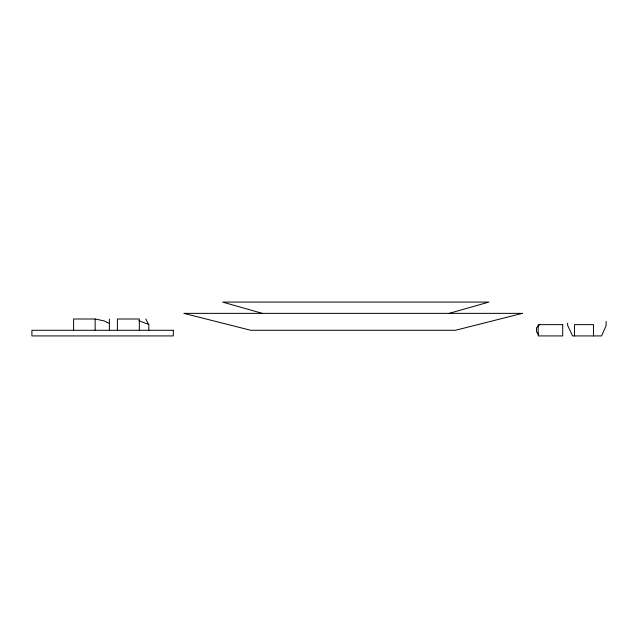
<?xml version="1.0" encoding="UTF-8"?>
<svg xmlns="http://www.w3.org/2000/svg" width="638" height="638" viewBox="0 0 638 638"><rect width="100%" height="100%" fill="white"/><g stroke="black" fill="none" stroke-linecap="round" stroke-linejoin="round"><path stroke-width="0.96" d="M539.74 324.638L536.534 327.741L536.534 331.888L538.671 334.575M449.184 313.362L488.883 302.077L222.614 302.077L262.306 313.362M109.377 323.514L104.026 320.89L95.158 319L73.593 319L73.593 330.285M138.869 320.707L148.837 324.471L148.837 330.285M145.863 319L148.694 324.638M606.1 321.432L606.1 325.659L601.57 335.923L572.581 335.923L567.613 325.316L567.613 323.203M593.523 335.923L593.523 324.638L574.519 324.638L574.519 335.923M139.347 330.285L139.347 319L117.4 319L117.4 330.285M109.377 319L109.377 330.285M95.158 319L95.158 330.285M522.347 313.362L455.404 330.285L250.79 330.285L183.856 313.362L522.347 313.362M562.708 324.638L538.169 324.638L538.169 335.923L562.708 335.923L562.708 324.638M173.321 330.285L31.9 330.285L31.9 335.923L173.321 335.923L173.321 330.285"/></g></svg>
